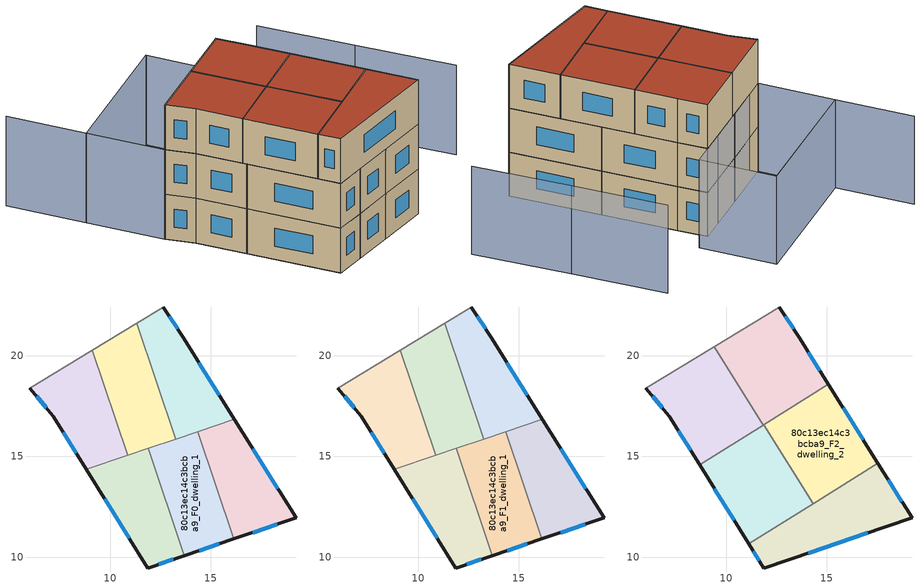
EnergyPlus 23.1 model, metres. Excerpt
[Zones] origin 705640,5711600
80c13ec14c3bcba9_F0_dwelling_0
 floor ground (EU_floor_Construction): 13.69,10.08 11.9,15.39 8.83,14.36 11.87,9.46 z0
 wall outside (EU_wall_Construction): 13.69,10.08 11.87,9.46 8.83,14.36 z0:3
 wall to 80c13ec14c3bcba9_F0_dwelling_1 (EU_wall_Construction): 11.9,15.39 13.69,10.08 z0:3
 wall to 80c13ec14c3bcba9_F0_dwelling_3 (EU_wall_Construction): 8.83,14.36 10.89,15.05 z0:3
 wall to 80c13ec14c3bcba9_F0_dwelling_4 (EU_wall_Construction): 10.89,15.05 11.9,15.39 z0:3
 window (EU_Window_Construction): 13.15,9.89 12.42,9.65 / 10.96,10.93 9.74,12.89 z0.9:2.1
80c13ec14c3bcba9_F0_dwelling_1
 floor ground (EU_floor_Construction): 16.15,10.9 14.35,16.22 11.9,15.39 13.69,10.08 z0
 wall outside (EU_wall_Construction): 16.15,10.9 13.69,10.08 z0:3
 wall to 80c13ec14c3bcba9_F0_dwelling_2 (EU_wall_Construction): 14.35,16.22 16.15,10.9 z0:3
 wall to 80c13ec14c3bcba9_F0_dwelling_4 (EU_wall_Construction): 11.9,15.39 13.26,15.85 z0:3
 wall to 80c13ec14c3bcba9_F0_dwelling_5 (EU_wall_Construction): 13.26,15.85 14.35,16.22 z0:3
 window (EU_Window_Construction): 15.41,10.66 14.43,10.32 z0.9:2.1
80c13ec14c3bcba9_F0_dwelling_2
 floor ground (EU_floor_Construction): 19.23,11.94 16.17,16.83 14.35,16.22 16.15,10.9 z0
 wall outside (EU_wall_Construction): 16.17,16.83 19.23,11.94 16.15,10.9 z0:3
 wall to 80c13ec14c3bcba9_F0_dwelling_5 (EU_wall_Construction): 14.35,16.22 16.17,16.83 z0:3
 window (EU_Window_Construction): 17.09,15.37 18.32,13.41 / 18.31,11.63 17.07,11.21 z0.9:2.1
80c13ec14c3bcba9_F0_dwelling_3
 floor ground (EU_floor_Construction): 10.89,15.05 9.13,20.28 6.03,18.39 7.19,16.99 8.83,14.36 z0
 wall outside (EU_wall_Construction): 8.83,14.36 7.19,16.99 6.03,18.39 z0:3
 wall adiabatic (EU_wall_Construction): 6.03,18.39 9.13,20.28 z0:3
 wall to 80c13ec14c3bcba9_F0_dwelling_4 (EU_wall_Construction): 9.13,20.28 10.89,15.05 z0:3
 window (EU_Window_Construction): 8.34,15.14 7.68,16.2 / 6.84,17.41 6.37,17.97 z0.9:2.1
80c13ec14c3bcba9_F0_dwelling_4
 floor ground (EU_floor_Construction): 13.26,15.85 11.32,21.61 9.13,20.28 10.89,15.05 z0
 wall to 80c13ec14c3bcba9_F0_dwelling_5 (EU_wall_Construction): 11.32,21.61 13.26,15.85 z0:3
 wall adiabatic (EU_wall_Construction): 9.13,20.28 11.32,21.61 z0:3
80c13ec14c3bcba9_F0_dwelling_5
 floor ground (EU_floor_Construction): 16.17,16.83 13.65,20.86 12.64,22.41 11.32,21.61 13.26,15.85 z0
 wall outside (EU_wall_Construction): 12.64,22.41 13.65,20.86 16.17,16.83 z0:3
 wall adiabatic (EU_wall_Construction): 11.32,21.61 12.64,22.41 z0:3
 window (EU_Window_Construction): 12.95,21.95 13.35,21.32 / 14.41,19.65 15.42,18.04 z0.9:2.1
80c13ec14c3bcba9_F1_dwelling_0
 floor to 80c13ec14c3bcba9_F0_dwelling_0 (EU_floor_Construction): 13.69,10.08 11.9,15.39 8.83,14.36 11.87,9.46 z3
 wall outside (EU_wall_Construction): 13.69,10.08 11.87,9.46 8.83,14.36 z3:6
 wall to 80c13ec14c3bcba9_F1_dwelling_1 (EU_wall_Construction): 11.9,15.39 13.69,10.08 z3:6
 wall to 80c13ec14c3bcba9_F1_dwelling_3 (EU_wall_Construction): 8.83,14.36 10.89,15.05 z3:6
 wall to 80c13ec14c3bcba9_F1_dwelling_4 (EU_wall_Construction): 10.89,15.05 11.9,15.39 z3:6
 window (EU_Window_Construction): 13.15,9.89 12.42,9.65 / 10.96,10.93 9.74,12.89 z3.9:5.1
 ceiling adiabatic (EU_roof_Construction): 11.9,15.39 13.09,11.88 11.13,10.65 8.83,14.36 z6
80c13ec14c3bcba9_F1_dwelling_1
 floor to 80c13ec14c3bcba9_F0_dwelling_1 (EU_floor_Construction): 16.15,10.9 14.35,16.22 11.9,15.39 13.69,10.08 z3
 wall outside (EU_wall_Construction): 16.15,10.9 13.69,10.08 z3:6
 wall to 80c13ec14c3bcba9_F1_dwelling_2 (EU_wall_Construction): 14.35,16.22 16.15,10.9 z3:6
 wall to 80c13ec14c3bcba9_F1_dwelling_4 (EU_wall_Construction): 11.9,15.39 13.26,15.85 z3:6
 wall to 80c13ec14c3bcba9_F1_dwelling_5 (EU_wall_Construction): 13.26,15.85 14.35,16.22 z3:6
 window (EU_Window_Construction): 15.41,10.66 14.43,10.32 z3.9:5.1
 ceiling adiabatic (EU_roof_Construction): 14.35,16.22 15.34,13.29 14.33,12.66 12.5,15.59 z6
80c13ec14c3bcba9_F1_dwelling_2
 floor to 80c13ec14c3bcba9_F0_dwelling_2 (EU_floor_Construction): 19.23,11.94 16.17,16.83 14.35,16.22 16.15,10.9 z3
 wall outside (EU_wall_Construction): 16.17,16.83 19.23,11.94 16.15,10.9 z3:6
 wall to 80c13ec14c3bcba9_F1_dwelling_5 (EU_wall_Construction): 14.35,16.22 16.17,16.83 z3:6
 window (EU_Window_Construction): 17.09,15.37 18.32,13.41 / 18.31,11.63 17.07,11.21 z3.9:5.1
 ceiling adiabatic (EU_roof_Construction): 16.17,16.83 17.53,14.66 15.34,13.29 14.35,16.22 z6
80c13ec14c3bcba9_F1_dwelling_3
 floor to 80c13ec14c3bcba9_F0_dwelling_3 (EU_floor_Construction): 10.89,15.05 9.13,20.28 6.03,18.39 7.19,16.99 8.83,14.36 z3
 wall outside (EU_wall_Construction): 8.83,14.36 7.19,16.99 6.03,18.39 z3:6
 wall adiabatic (EU_wall_Construction): 6.03,18.39 9.13,20.28 z3:6
 wall to 80c13ec14c3bcba9_F1_dwelling_4 (EU_wall_Construction): 9.13,20.28 10.89,15.05 z3:6
 window (EU_Window_Construction): 8.34,15.14 7.68,16.2 / 6.84,17.41 6.37,17.97 z3.9:5.1
 ceiling adiabatic (EU_roof_Construction): 10.64,15.79 10.89,15.05 8.83,14.36 8.69,14.57 z6
80c13ec14c3bcba9_F1_dwelling_4
 floor to 80c13ec14c3bcba9_F0_dwelling_4 (EU_floor_Construction): 13.26,15.85 11.32,21.61 9.13,20.28 10.89,15.05 z3
 wall to 80c13ec14c3bcba9_F1_dwelling_5 (EU_wall_Construction): 11.32,21.61 13.26,15.85 z3:6
 wall adiabatic (EU_wall_Construction): 9.13,20.28 11.32,21.61 z3:6
 ceiling adiabatic (EU_roof_Construction): 11.32,21.61 13.26,15.85 10.89,15.05 10.64,15.79 12.82,17.16 z6
80c13ec14c3bcba9_F1_dwelling_5
 floor to 80c13ec14c3bcba9_F0_dwelling_5 (EU_floor_Construction): 16.17,16.83 13.65,20.86 12.64,22.41 11.32,21.61 13.26,15.85 z3
 wall outside (EU_wall_Construction): 12.64,22.41 13.65,20.86 16.17,16.83 z3:6
 wall adiabatic (EU_wall_Construction): 11.32,21.61 12.64,22.41 z3:6
 window (EU_Window_Construction): 12.95,21.95 13.35,21.32 / 14.41,19.65 15.42,18.04 z3.9:5.1
 ceiling adiabatic (EU_roof_Construction): 15.08,18.57 16.17,16.83 13.26,15.85 12.82,17.16 z6
80c13ec14c3bcba9_F2_dwelling_0
 floor to 80c13ec14c3bcba9_F1_dwelling_5 (EU_floor_Construction): 15.08,18.57 13.65,20.86 12.64,22.41 11.32,21.61 12.82,17.16 z6
 floor to 80c13ec14c3bcba9_F1_dwelling_4 (EU_floor_Construction): 12.82,17.16 11.32,21.61 9.41,20.45 11.85,16.55 z6
 wall outside (EU_wall_Construction): 12.64,22.41 13.65,20.86 15.08,18.57 z6:9
 wall to 80c13ec14c3bcba9_F2_dwelling_1 (EU_wall_Construction): 11.85,16.55 9.41,20.45 z6:9
 wall adiabatic (EU_wall_Construction): 9.41,20.45 12.64,22.41 z6:9
 wall to 80c13ec14c3bcba9_F2_dwelling_2 (EU_wall_Construction): 15.08,18.57 11.88,16.57 z6:9
 wall to 80c13ec14c3bcba9_F2_dwelling_3 (EU_wall_Construction): 11.88,16.57 11.85,16.55 z6:9
 window (EU_Window_Construction): 12.95,21.95 13.35,21.32 / 14.08,20.18 14.65,19.26 z6.9:8.1
 roof outside (EU_roof_Construction): 13.65,20.86 15.08,18.57 11.85,16.55 9.41,20.45 12.64,22.41 z9
80c13ec14c3bcba9_F2_dwelling_1
 floor to 80c13ec14c3bcba9_F1_dwelling_3 (EU_floor_Construction): 10.64,15.79 9.13,20.28 6.03,18.39 7.19,16.99 8.69,14.57 z6
 floor to 80c13ec14c3bcba9_F1_dwelling_4 (EU_floor_Construction): 11.85,16.55 9.41,20.45 9.13,20.28 10.64,15.79 z6
 wall outside (EU_wall_Construction): 8.69,14.57 7.19,16.99 6.03,18.39 z6:9
 wall adiabatic (EU_wall_Construction): 6.03,18.39 9.41,20.45 z6:9
 wall to 80c13ec14c3bcba9_F2_dwelling_3 (EU_wall_Construction): 11.85,16.55 8.69,14.57 z6:9
 window (EU_Window_Construction): 6.84,17.41 6.37,17.97 / 8.24,15.3 7.64,16.27 z6.9:8.1
 roof outside (EU_roof_Construction): 9.41,20.45 11.85,16.55 8.69,14.57 7.19,16.99 6.03,18.39 z9
80c13ec14c3bcba9_F2_dwelling_2
 floor adiabatic (EU_floor_Construction): 17.53,14.66 15.08,18.57 11.88,16.57 14.33,12.66 z6
 wall outside (EU_wall_Construction): 15.08,18.57 17.53,14.66 z6:9
 wall to 80c13ec14c3bcba9_F2_dwelling_3 (EU_wall_Construction): 14.33,12.66 11.88,16.57 z6:9
 wall to 80c13ec14c3bcba9_F2_dwelling_4 (EU_wall_Construction): 17.53,14.66 14.33,12.66 z6:9
 window (EU_Window_Construction): 15.82,17.4 16.8,15.83 z6.9:8.1
 roof outside (EU_roof_Construction): 15.08,18.57 17.53,14.66 14.33,12.66 11.88,16.57 z9
80c13ec14c3bcba9_F2_dwelling_3
 floor to 80c13ec14c3bcba9_F1_dwelling_1 (EU_floor_Construction): 14.33,12.66 12.5,15.59 11.9,15.39 13.09,11.88 z6
 floor adiabatic (EU_floor_Construction): 13.09,11.88 11.9,15.39 12.5,15.59 11.88,16.57 8.69,14.57 11.13,10.65 14.33,12.66 z6
 wall outside (EU_wall_Construction): 11.13,10.65 8.69,14.57 z6:9
 wall to 80c13ec14c3bcba9_F2_dwelling_4 (EU_wall_Construction): 14.33,12.66 11.13,10.65 z6:9
 window (EU_Window_Construction): 10.4,11.83 9.42,13.4 z6.9:8.1
 roof outside (EU_roof_Construction): 11.88,16.57 14.33,12.66 11.13,10.65 8.69,14.57 z9
80c13ec14c3bcba9_F2_dwelling_4
 floor to 80c13ec14c3bcba9_F1_dwelling_1 (EU_floor_Construction): 16.15,10.9 15.34,13.29 13.09,11.88 13.69,10.08 z6
 floor to 80c13ec14c3bcba9_F1_dwelling_0 (EU_floor_Construction): 13.69,10.08 13.09,11.88 11.13,10.65 11.87,9.46 z6
 floor to 80c13ec14c3bcba9_F1_dwelling_2 (EU_floor_Construction): 19.23,11.94 17.53,14.66 15.34,13.29 16.15,10.9 z6
 wall outside (EU_wall_Construction): 17.53,14.66 19.23,11.94 11.87,9.46 11.13,10.65 z6:9
 window (EU_Window_Construction): 18.04,13.85 18.72,12.76 / 17.03,11.2 14.07,10.2 / 11.65,9.82 11.35,10.3 z6.9:8.1
 roof outside (EU_roof_Construction): 17.53,14.66 19.23,11.94 11.87,9.46 11.13,10.65 z9
shading: 24.76,15.78 21.45,20.96 / 21.43,20.95 18.22,25.99 / 11.25,27.2 3.52,22.5 / 3.52,22.5 11.26,27.2 / 11.26,27.2 13.76,23.09 / 13.76,23.09 6.02,18.38 / 6.02,18.38 3.52,22.5 / 3.52,22.5 0.95,26.72 z0:6
[Building]
EU S2 Campaign: North Axis=0; Terrain=City; Solar Distribution=FullExterior
[Site:Location]
London: Latitude=51.5; Longitude=-0.5; Time Zone=0; Elevation=25
[SizingPeriod:WeatherFileDays]
AnnualSizingPeriod: Begin Month=1; Begin Day of Month=1; End Month=12; End Day of Month=31; Day of Week for Start Day=Monday; Use Weather File Daylight Saving Period=No; Use Weather File Rain and Snow Indicators=No
[MATERIAL]
EU_InternalMass_Material: Roughness=MediumRough; Thickness=0.1; Conductivity=1; Density=1800; Specific Heat=900; Thermal Absorptance=0.9; Solar Absorptance=0.7; Visible Absorptance=0.7
[MATERIAL:NOMASS] Roughness=MediumRough; Thermal Absorptance=0.9; Solar Absorptance=0.7; Visible Absorptance=0.7
Name | Thermal Resistance
EU_wall_NoMass | 1.04674
EU_roof_NoMass | 4.32442
EU_floor_NoMass | 2.04616
[WINDOWMATERIAL:SIMPLEGLAZINGSYSTEM]
EU_Window_SimpleGlazing: UFactor=4.25843; Solar Heat Gain Coefficient=0.85; Visible Transmittance=0.85
[CONSTRUCTION]
EU_wall_Construction: EU_wall_NoMass
EU_roof_Construction: EU_roof_NoMass
EU_floor_Construction: EU_floor_NoMass
EU_InternalMass_Construction: EU_InternalMass_Material
EU_Window_Construction: EU_Window_SimpleGlazing
[ZONE] Type=1; Multiplier=1; Ceiling Height=autocalculate; Floor Area=autocalculate; Part of Total Floor Area=Yes
Name | Volume
80c13ec14c3bcba9_F0_dwelling_0; 80c13ec14c3bcba9_F1_dwelling_0 | 43.5359
80c13ec14c3bcba9_F2_dwelling_0 | 52.2444
80c13ec14c3bcba9_F0_dwelling_1; 80c13ec14c3bcba9_F1_dwelling_1 | 43.5352
80c13ec14c3bcba9_F2_dwelling_1 | 52.2437
80c13ec14c3bcba9_F0_dwelling_2; 80c13ec14c3bcba9_F1_dwelling_2 | 43.5396
80c13ec14c3bcba9_F2_dwelling_2 | 52.2473
80c13ec14c3bcba9_F0_dwelling_3; 80c13ec14c3bcba9_F1_dwelling_3 | 43.5315
80c13ec14c3bcba9_F2_dwelling_3 | 52.2546
80c13ec14c3bcba9_F0_dwelling_4; 80c13ec14c3bcba9_F1_dwelling_4 | 43.5432
80c13ec14c3bcba9_F2_dwelling_4 | 52.2312
80c13ec14c3bcba9_F0_dwelling_5; 80c13ec14c3bcba9_F1_dwelling_5 | 43.5381
[INTERNALMASS] Construction=EU_InternalMass_Construction
Name | Zone or ZoneList | Surface Area
80c13ec14c3bcba9_F0_dwelling_0_EU_InternalMass | 80c13ec14c3bcba9_F0_dwelling_0 | 14.5118
80c13ec14c3bcba9_F0_dwelling_1_EU_InternalMass | 80c13ec14c3bcba9_F0_dwelling_1 | 14.5118
80c13ec14c3bcba9_F0_dwelling_2_EU_InternalMass | 80c13ec14c3bcba9_F0_dwelling_2 | 14.5135
80c13ec14c3bcba9_F0_dwelling_3_EU_InternalMass | 80c13ec14c3bcba9_F0_dwelling_3 | 14.5108
80c13ec14c3bcba9_F0_dwelling_4_EU_InternalMass | 80c13ec14c3bcba9_F0_dwelling_4 | 14.5144
80c13ec14c3bcba9_F0_dwelling_5_EU_InternalMass | 80c13ec14c3bcba9_F0_dwelling_5 | 14.5125
80c13ec14c3bcba9_F1_dwelling_0_EU_InternalMass | 80c13ec14c3bcba9_F1_dwelling_0 | 14.5118
80c13ec14c3bcba9_F1_dwelling_1_EU_InternalMass | 80c13ec14c3bcba9_F1_dwelling_1 | 14.5118
80c13ec14c3bcba9_F1_dwelling_2_EU_InternalMass | 80c13ec14c3bcba9_F1_dwelling_2 | 14.5135
80c13ec14c3bcba9_F1_dwelling_3_EU_InternalMass | 80c13ec14c3bcba9_F1_dwelling_3 | 14.5108
80c13ec14c3bcba9_F1_dwelling_4_EU_InternalMass | 80c13ec14c3bcba9_F1_dwelling_4 | 14.5144
80c13ec14c3bcba9_F1_dwelling_5_EU_InternalMass | 80c13ec14c3bcba9_F1_dwelling_5 | 14.5125
80c13ec14c3bcba9_F2_dwelling_0_EU_InternalMass | 80c13ec14c3bcba9_F2_dwelling_0 | 17.4148
80c13ec14c3bcba9_F2_dwelling_1_EU_InternalMass | 80c13ec14c3bcba9_F2_dwelling_1 | 17.4146
80c13ec14c3bcba9_F2_dwelling_2_EU_InternalMass | 80c13ec14c3bcba9_F2_dwelling_2 | 17.4155
80c13ec14c3bcba9_F2_dwelling_3_EU_InternalMass | 80c13ec14c3bcba9_F2_dwelling_3 | 17.4188
80c13ec14c3bcba9_F2_dwelling_4_EU_InternalMass | 80c13ec14c3bcba9_F2_dwelling_4 | 17.4105
[OTHEREQUIPMENT] Fuel Type=Electricity; Design Level Calculation Method=Watts/Area; Power per Zone Floor Area=1; Fraction Latent=0; Fraction Radiant=0; Fraction Lost=0; Carbon Dioxide Generation Rate=0; EndUse Subcategory=EU_Step8_InternalGains
Name | Zone or ZoneList or Space or SpaceList | Schedule
EU_Step8_InternalGain_80c13ec14c3bcba9_F0_dwelling_0_f000 | 80c13ec14c3bcba9_F0_dwelling_0 | EU_Step8_GainSchedule_80c13ec14c3bcba9_F0_dwelling_0_f000
EU_Step8_InternalGain_80c13ec14c3bcba9_F0_dwelling_1_f000 | 80c13ec14c3bcba9_F0_dwelling_1 | EU_Step8_GainSchedule_80c13ec14c3bcba9_F0_dwelling_1_f000
EU_Step8_InternalGain_80c13ec14c3bcba9_F0_dwelling_2_f000 | 80c13ec14c3bcba9_F0_dwelling_2 | EU_Step8_GainSchedule_80c13ec14c3bcba9_F0_dwelling_2_f000
EU_Step8_InternalGain_80c13ec14c3bcba9_F0_dwelling_3_f000 | 80c13ec14c3bcba9_F0_dwelling_3 | EU_Step8_GainSchedule_80c13ec14c3bcba9_F0_dwelling_3_f000
EU_Step8_InternalGain_80c13ec14c3bcba9_F0_dwelling_4_f000 | 80c13ec14c3bcba9_F0_dwelling_4 | EU_Step8_GainSchedule_80c13ec14c3bcba9_F0_dwelling_4_f000
EU_Step8_InternalGain_80c13ec14c3bcba9_F0_dwelling_5_f000 | 80c13ec14c3bcba9_F0_dwelling_5 | EU_Step8_GainSchedule_80c13ec14c3bcba9_F0_dwelling_5_f000
EU_Step8_InternalGain_80c13ec14c3bcba9_F1_dwelling_0_f000 | 80c13ec14c3bcba9_F1_dwelling_0 | EU_Step8_GainSchedule_80c13ec14c3bcba9_F1_dwelling_0_f000
EU_Step8_InternalGain_80c13ec14c3bcba9_F1_dwelling_1_f000 | 80c13ec14c3bcba9_F1_dwelling_1 | EU_Step8_GainSchedule_80c13ec14c3bcba9_F1_dwelling_1_f000
EU_Step8_InternalGain_80c13ec14c3bcba9_F1_dwelling_2_f000 | 80c13ec14c3bcba9_F1_dwelling_2 | EU_Step8_GainSchedule_80c13ec14c3bcba9_F1_dwelling_2_f000
EU_Step8_InternalGain_80c13ec14c3bcba9_F1_dwelling_3_f000 | 80c13ec14c3bcba9_F1_dwelling_3 | EU_Step8_GainSchedule_80c13ec14c3bcba9_F1_dwelling_3_f000
EU_Step8_InternalGain_80c13ec14c3bcba9_F1_dwelling_4_f000 | 80c13ec14c3bcba9_F1_dwelling_4 | EU_Step8_GainSchedule_80c13ec14c3bcba9_F1_dwelling_4_f000
EU_Step8_InternalGain_80c13ec14c3bcba9_F1_dwelling_5_f000 | 80c13ec14c3bcba9_F1_dwelling_5 | EU_Step8_GainSchedule_80c13ec14c3bcba9_F1_dwelling_5_f000
EU_Step8_InternalGain_80c13ec14c3bcba9_F2_dwelling_0_f000 | 80c13ec14c3bcba9_F2_dwelling_0 | EU_Step8_GainSchedule_80c13ec14c3bcba9_F2_dwelling_0_f000
EU_Step8_InternalGain_80c13ec14c3bcba9_F2_dwelling_1_f000 | 80c13ec14c3bcba9_F2_dwelling_1 | EU_Step8_GainSchedule_80c13ec14c3bcba9_F2_dwelling_1_f000
EU_Step8_InternalGain_80c13ec14c3bcba9_F2_dwelling_2_f000 | 80c13ec14c3bcba9_F2_dwelling_2 | EU_Step8_GainSchedule_80c13ec14c3bcba9_F2_dwelling_2_f000
EU_Step8_InternalGain_80c13ec14c3bcba9_F2_dwelling_3_f000 | 80c13ec14c3bcba9_F2_dwelling_3 | EU_Step8_GainSchedule_80c13ec14c3bcba9_F2_dwelling_3_f000
EU_Step8_InternalGain_80c13ec14c3bcba9_F2_dwelling_4_f000 | 80c13ec14c3bcba9_F2_dwelling_4 | EU_Step8_GainSchedule_80c13ec14c3bcba9_F2_dwelling_4_f000
[ZONEVENTILATION:DESIGNFLOWRATE] Schedule=EU_AlwaysOn; Design Flow Rate Calculation Method=AirChanges/Hour; Air Changes per Hour=0.488719; Ventilation Type=Natural; Fan Pressure Rise=0; Fan Total Efficiency=1; Constant Term Coefficient=1; Temperature Term Coefficient=0; Velocity Term Coefficient=0; Velocity Squared Term Coefficient=0; Minimum Indoor Temperature=-100; Maximum Indoor Temperature=100; Delta Temperature=-100; Minimum Outdoor Temperature=-100; Maximum Outdoor Temperature=100; Maximum Wind Speed=40
Name | Zone or ZoneList or Space or SpaceList
EU_ConstantAir_80c13ec14c3bcba9_F0_dwelling_0 | 80c13ec14c3bcba9_F0_dwelling_0
EU_ConstantAir_80c13ec14c3bcba9_F0_dwelling_1 | 80c13ec14c3bcba9_F0_dwelling_1
EU_ConstantAir_80c13ec14c3bcba9_F0_dwelling_2 | 80c13ec14c3bcba9_F0_dwelling_2
EU_ConstantAir_80c13ec14c3bcba9_F0_dwelling_3 | 80c13ec14c3bcba9_F0_dwelling_3
EU_ConstantAir_80c13ec14c3bcba9_F0_dwelling_4 | 80c13ec14c3bcba9_F0_dwelling_4
EU_ConstantAir_80c13ec14c3bcba9_F0_dwelling_5 | 80c13ec14c3bcba9_F0_dwelling_5
EU_ConstantAir_80c13ec14c3bcba9_F1_dwelling_0 | 80c13ec14c3bcba9_F1_dwelling_0
EU_ConstantAir_80c13ec14c3bcba9_F1_dwelling_1 | 80c13ec14c3bcba9_F1_dwelling_1
EU_ConstantAir_80c13ec14c3bcba9_F1_dwelling_2 | 80c13ec14c3bcba9_F1_dwelling_2
EU_ConstantAir_80c13ec14c3bcba9_F1_dwelling_3 | 80c13ec14c3bcba9_F1_dwelling_3
EU_ConstantAir_80c13ec14c3bcba9_F1_dwelling_4 | 80c13ec14c3bcba9_F1_dwelling_4
EU_ConstantAir_80c13ec14c3bcba9_F1_dwelling_5 | 80c13ec14c3bcba9_F1_dwelling_5
EU_ConstantAir_80c13ec14c3bcba9_F2_dwelling_0 | 80c13ec14c3bcba9_F2_dwelling_0
EU_ConstantAir_80c13ec14c3bcba9_F2_dwelling_1 | 80c13ec14c3bcba9_F2_dwelling_1
EU_ConstantAir_80c13ec14c3bcba9_F2_dwelling_2 | 80c13ec14c3bcba9_F2_dwelling_2
EU_ConstantAir_80c13ec14c3bcba9_F2_dwelling_3 | 80c13ec14c3bcba9_F2_dwelling_3
EU_ConstantAir_80c13ec14c3bcba9_F2_dwelling_4 | 80c13ec14c3bcba9_F2_dwelling_4
[HVACTEMPLATE:THERMOSTAT] Constant Heating Setpoint=20; Constant Cooling Setpoint=50
EU_HeatOnly_80c13ec14c3bcba9_F0_dwelling_0; EU_HeatOnly_80c13ec14c3bcba9_F0_dwelling_1; EU_HeatOnly_80c13ec14c3bcba9_F0_dwelling_2; EU_HeatOnly_80c13ec14c3bcba9_F0_dwelling_3; EU_HeatOnly_80c13ec14c3bcba9_F0_dwelling_4; EU_HeatOnly_80c13ec14c3bcba9_F0_dwelling_5; EU_HeatOnly_80c13ec14c3bcba9_F1_dwelling_0; EU_HeatOnly_80c13ec14c3bcba9_F1_dwelling_1; EU_HeatOnly_80c13ec14c3bcba9_F1_dwelling_2; EU_HeatOnly_80c13ec14c3bcba9_F1_dwelling_3; EU_HeatOnly_80c13ec14c3bcba9_F1_dwelling_4; EU_HeatOnly_80c13ec14c3bcba9_F1_dwelling_5; EU_HeatOnly_80c13ec14c3bcba9_F2_dwelling_0; EU_HeatOnly_80c13ec14c3bcba9_F2_dwelling_1; EU_HeatOnly_80c13ec14c3bcba9_F2_dwelling_2; EU_HeatOnly_80c13ec14c3bcba9_F2_dwelling_3; EU_HeatOnly_80c13ec14c3bcba9_F2_dwelling_4
[HVACTEMPLATE:ZONE:IDEALLOADSAIRSYSTEM] System Availability Schedule=EU_AlwaysOn; Maximum Heating Supply Air Temperature=50; Minimum Cooling Supply Air Temperature=13; Maximum Heating Supply Air Humidity Ratio=0.0156; Minimum Cooling Supply Air Humidity Ratio=0.0077; Heating Limit=NoLimit; Cooling Limit=NoLimit; Heating Availability Schedule=EU_AlwaysOn; Cooling Availability Schedule=EU_CoolingOff; Dehumidification Control Type=ConstantSensibleHeatRatio; Cooling Sensible Heat Ratio=0.7; Dehumidification Setpoint=60; Humidification Control Type=None; Humidification Setpoint=30; Outdoor Air Method=None; Outdoor Air Flow Rate per Person=0.00944; Outdoor Air Flow Rate per Zone Floor Area=0; Outdoor Air Flow Rate per Zone=0; Demand Controlled Ventilation Type=None; Outdoor Air Economizer Type=NoEconomizer; Heat Recovery Type=None; Sensible Heat Recovery Effectiveness=0.7; Latent Heat Recovery Effectiveness=0.65
Name | Template Thermostat
80c13ec14c3bcba9_F0_dwelling_0 | EU_HeatOnly_80c13ec14c3bcba9_F0_dwelling_0
80c13ec14c3bcba9_F0_dwelling_1 | EU_HeatOnly_80c13ec14c3bcba9_F0_dwelling_1
80c13ec14c3bcba9_F0_dwelling_2 | EU_HeatOnly_80c13ec14c3bcba9_F0_dwelling_2
80c13ec14c3bcba9_F0_dwelling_3 | EU_HeatOnly_80c13ec14c3bcba9_F0_dwelling_3
80c13ec14c3bcba9_F0_dwelling_4 | EU_HeatOnly_80c13ec14c3bcba9_F0_dwelling_4
80c13ec14c3bcba9_F0_dwelling_5 | EU_HeatOnly_80c13ec14c3bcba9_F0_dwelling_5
80c13ec14c3bcba9_F1_dwelling_0 | EU_HeatOnly_80c13ec14c3bcba9_F1_dwelling_0
80c13ec14c3bcba9_F1_dwelling_1 | EU_HeatOnly_80c13ec14c3bcba9_F1_dwelling_1
80c13ec14c3bcba9_F1_dwelling_2 | EU_HeatOnly_80c13ec14c3bcba9_F1_dwelling_2
80c13ec14c3bcba9_F1_dwelling_3 | EU_HeatOnly_80c13ec14c3bcba9_F1_dwelling_3
80c13ec14c3bcba9_F1_dwelling_4 | EU_HeatOnly_80c13ec14c3bcba9_F1_dwelling_4
80c13ec14c3bcba9_F1_dwelling_5 | EU_HeatOnly_80c13ec14c3bcba9_F1_dwelling_5
80c13ec14c3bcba9_F2_dwelling_0 | EU_HeatOnly_80c13ec14c3bcba9_F2_dwelling_0
80c13ec14c3bcba9_F2_dwelling_1 | EU_HeatOnly_80c13ec14c3bcba9_F2_dwelling_1
80c13ec14c3bcba9_F2_dwelling_2 | EU_HeatOnly_80c13ec14c3bcba9_F2_dwelling_2
80c13ec14c3bcba9_F2_dwelling_3 | EU_HeatOnly_80c13ec14c3bcba9_F2_dwelling_3
80c13ec14c3bcba9_F2_dwelling_4 | EU_HeatOnly_80c13ec14c3bcba9_F2_dwelling_4
[SIZING:ZONE] Zone Cooling Design Supply Air Temperature Input Method=SupplyAirTemperature; Zone Cooling Design Supply Air Temperature=13; Zone Heating Design Supply Air Temperature Input Method=SupplyAirTemperature; Zone Heating Design Supply Air Temperature=50; Zone Cooling Design Supply Air Humidity Ratio=0.008; Zone Heating Design Supply Air Humidity Ratio=0.008; Cooling Design Air Flow Method=DesignDay; Cooling Design Air Flow Rate=0; Cooling Minimum Air Flow per Zone Floor Area=0.000762; Cooling Minimum Air Flow=0; Cooling Minimum Air Flow Fraction=0.2; Heating Design Air Flow Method=DesignDay; Heating Design Air Flow Rate=0; Heating Maximum Air Flow per Zone Floor Area=0.002032; Heating Maximum Air Flow=0.141576; Heating Maximum Air Flow Fraction=0.3; Account for Dedicated Outdoor Air System=No; Dedicated Outdoor Air System Control Strategy=NeutralSupplyAir; Dedicated Outdoor Air Low Setpoint Temperature for Design=autosize; Dedicated Outdoor Air High Setpoint Temperature for Design=autosize; Zone Load Sizing Method=Sensible Load Only No Latent Load; Zone Latent Cooling Design Supply Air Humidity Ratio Input Method=HumidityRatioDifference; Zone Cooling Design Supply Air Humidity Ratio Difference=0.005; Zone Latent Heating Design Supply Air Humidity Ratio Input Method=HumidityRatioDifference; Zone Humidification Design Supply Air Humidity Ratio Difference=0.005
80c13ec14c3bcba9_F0_dwelling_0; 80c13ec14c3bcba9_F0_dwelling_1; 80c13ec14c3bcba9_F0_dwelling_2; 80c13ec14c3bcba9_F0_dwelling_3; 80c13ec14c3bcba9_F0_dwelling_4; 80c13ec14c3bcba9_F0_dwelling_5; 80c13ec14c3bcba9_F1_dwelling_0; 80c13ec14c3bcba9_F1_dwelling_1; 80c13ec14c3bcba9_F1_dwelling_2; 80c13ec14c3bcba9_F1_dwelling_3; 80c13ec14c3bcba9_F1_dwelling_4; 80c13ec14c3bcba9_F1_dwelling_5; 80c13ec14c3bcba9_F2_dwelling_0; 80c13ec14c3bcba9_F2_dwelling_1; 80c13ec14c3bcba9_F2_dwelling_2; 80c13ec14c3bcba9_F2_dwelling_3; 80c13ec14c3bcba9_F2_dwelling_4
[SCHEDULE:CONSTANT]
Name | Hourly Value
EU_AlwaysOn | 1
EU_CoolingOff | 0
[SCHEDULE:FILE] Column Number=1; Rows to Skip at Top=0; Number of Hours of Data=8760; Column Separator=Comma; Interpolate to Timestep=No; Minutes per Item=60; Adjust Schedule for Daylight Savings=Yes
Name | File
EU_Step8_GainSchedule_80c13ec14c3bcba9_F0_dwelling_0_f000 | ../../schedules/80c13ec14c3bcba9/80c13ec14c3bcba9_F0_dwelling_0_f000_gain.csv
EU_Step8_GainSchedule_80c13ec14c3bcba9_F0_dwelling_1_f000 | ../../schedules/80c13ec14c3bcba9/80c13ec14c3bcba9_F0_dwelling_1_f000_gain.csv
EU_Step8_GainSchedule_80c13ec14c3bcba9_F0_dwelling_2_f000 | ../../schedules/80c13ec14c3bcba9/80c13ec14c3bcba9_F0_dwelling_2_f000_gain.csv
EU_Step8_GainSchedule_80c13ec14c3bcba9_F0_dwelling_3_f000 | ../../schedules/80c13ec14c3bcba9/80c13ec14c3bcba9_F0_dwelling_3_f000_gain.csv
EU_Step8_GainSchedule_80c13ec14c3bcba9_F0_dwelling_4_f000 | ../../schedules/80c13ec14c3bcba9/80c13ec14c3bcba9_F0_dwelling_4_f000_gain.csv
EU_Step8_GainSchedule_80c13ec14c3bcba9_F0_dwelling_5_f000 | ../../schedules/80c13ec14c3bcba9/80c13ec14c3bcba9_F0_dwelling_5_f000_gain.csv
EU_Step8_GainSchedule_80c13ec14c3bcba9_F1_dwelling_0_f000 | ../../schedules/80c13ec14c3bcba9/80c13ec14c3bcba9_F1_dwelling_0_f000_gain.csv
EU_Step8_GainSchedule_80c13ec14c3bcba9_F1_dwelling_1_f000 | ../../schedules/80c13ec14c3bcba9/80c13ec14c3bcba9_F1_dwelling_1_f000_gain.csv
EU_Step8_GainSchedule_80c13ec14c3bcba9_F1_dwelling_2_f000 | ../../schedules/80c13ec14c3bcba9/80c13ec14c3bcba9_F1_dwelling_2_f000_gain.csv
EU_Step8_GainSchedule_80c13ec14c3bcba9_F1_dwelling_3_f000 | ../../schedules/80c13ec14c3bcba9/80c13ec14c3bcba9_F1_dwelling_3_f000_gain.csv
EU_Step8_GainSchedule_80c13ec14c3bcba9_F1_dwelling_4_f000 | ../../schedules/80c13ec14c3bcba9/80c13ec14c3bcba9_F1_dwelling_4_f000_gain.csv
EU_Step8_GainSchedule_80c13ec14c3bcba9_F1_dwelling_5_f000 | ../../schedules/80c13ec14c3bcba9/80c13ec14c3bcba9_F1_dwelling_5_f000_gain.csv
EU_Step8_GainSchedule_80c13ec14c3bcba9_F2_dwelling_0_f000 | ../../schedules/80c13ec14c3bcba9/80c13ec14c3bcba9_F2_dwelling_0_f000_gain.csv
EU_Step8_GainSchedule_80c13ec14c3bcba9_F2_dwelling_1_f000 | ../../schedules/80c13ec14c3bcba9/80c13ec14c3bcba9_F2_dwelling_1_f000_gain.csv
EU_Step8_GainSchedule_80c13ec14c3bcba9_F2_dwelling_2_f000 | ../../schedules/80c13ec14c3bcba9/80c13ec14c3bcba9_F2_dwelling_2_f000_gain.csv
EU_Step8_GainSchedule_80c13ec14c3bcba9_F2_dwelling_3_f000 | ../../schedules/80c13ec14c3bcba9/80c13ec14c3bcba9_F2_dwelling_3_f000_gain.csv
EU_Step8_GainSchedule_80c13ec14c3bcba9_F2_dwelling_4_f000 | ../../schedules/80c13ec14c3bcba9/80c13ec14c3bcba9_F2_dwelling_4_f000_gain.csv
